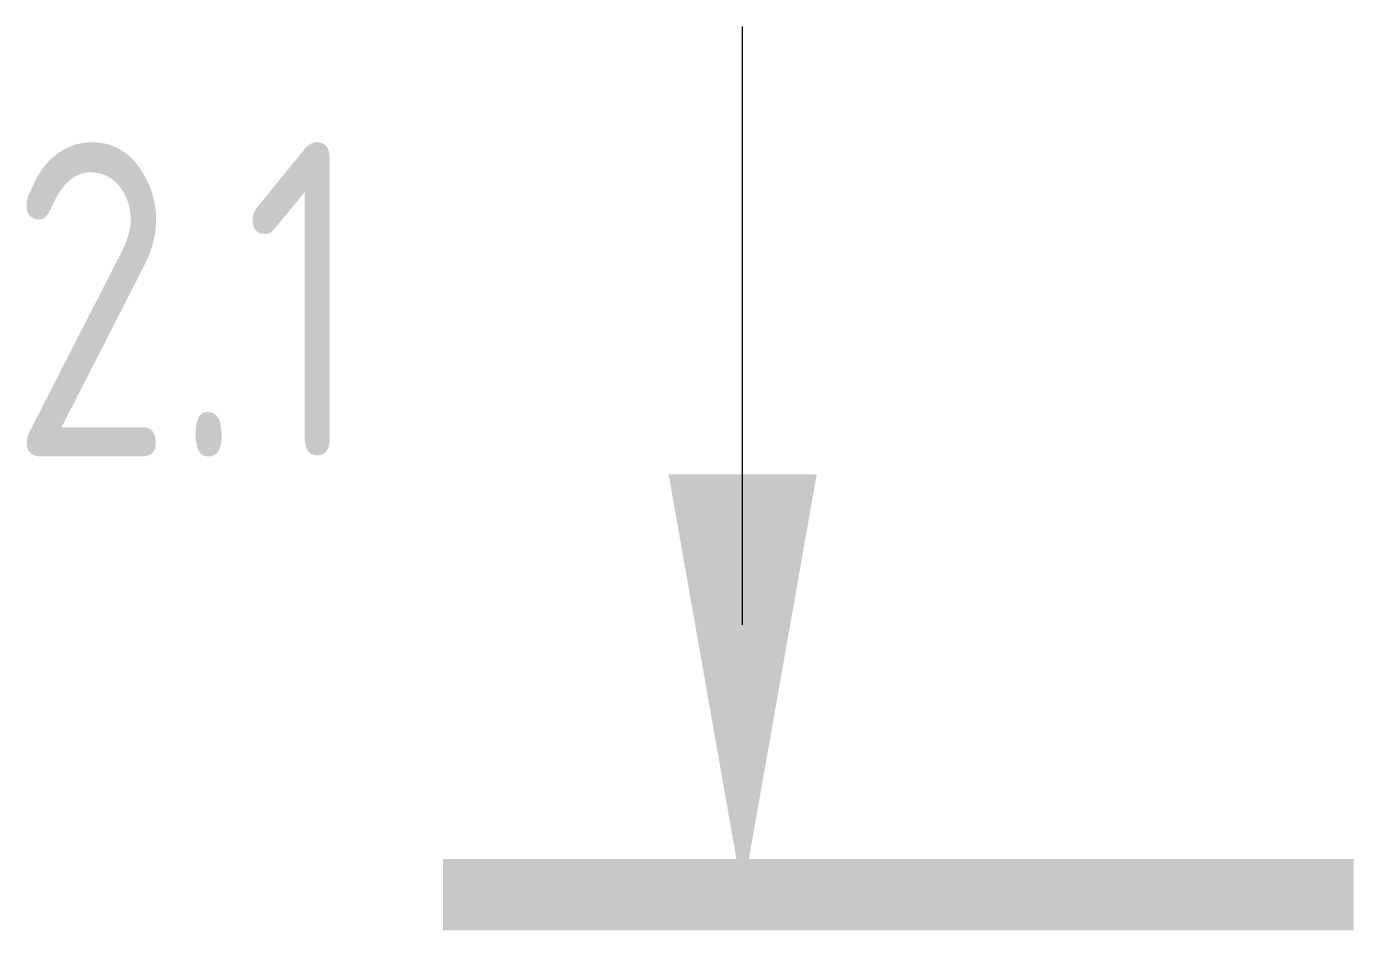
# Model space of a CAD drawing. Header units: millimetres. Extents: x -68946 to 690821, y -552984 to 293768.
# Drawn here: x 215990 to 217467, y 27379 to 28385 of the extents above; entities that cross this region are included whole.
import ezdxf

# ---------------------------------------------------------------- set-up
doc = ezdxf.new("R2010")
doc.units = ezdxf.units.MM
doc.linetypes.add('ADSK_Скрыто', pattern=[600, 300, -300])
doc.layers.add('G-____-____-SYMB', color=250, linetype='ADSK_Скрыто', lineweight=9)
doc.styles.add('GOST Common_2', font='', dxfattribs={"width": 0.8, "height": 350})
doc.styles.get('GOST Common_2').set_extended_font_data('GOST Common')

# ---------------------------------------------------------------- blocks, each defined once
blk = doc.blocks.new('Разрез - Номер вида сзади_3_5 мм-32550532-АР1_Маркировочный план 1 этажа С2и3')
at = {"layer": 'G-____-____-SYMB', "linetype": 'Continuous'}
for points in [[(9.798, 0.404), (9.798, -0.394), (-0.333, -0.394), (-0.333, 0.404)], [(2.176, -4.675), (3, 0), (3.824, -4.675)]]:
    blk.add_hatch(color=256, dxfattribs=at).paths.add_polyline_path(points)
at = {"layer": 'G-____-____-SYMB', "linetype": 'Continuous', "lineweight": 20}
blk.add_line((3, -3), (3, -9.663), dxfattribs=at)

msp = doc.modelspace()

# ---------------------------------------------------------------- block references
at = {"layer": 'G-____-____-SYMB', "linetype": 'Continuous', "lineweight": 40, "extrusion": (0, 0, -1), "xscale": 99.99999999999993, "yscale": 99.99999999999993, "zscale": 99.99999999999993, "rotation": 180}
msp.add_blockref('Разрез - Номер вида сзади_3_5 мм-32550532-АР1_Маркировочный план 1 этажа С2и3', (-216486.8789, 27418.9514), dxfattribs=at)

# ---------------------------------------------------------------- texts
at = {"layer": 'G-____-____-SYMB', "linetype": 'Continuous', "insert": (215970.8424, 28256.4581), "char_height": 350, "width": 513.08, "attachment_point": 1, "style": 'GOST Common_2'}
msp.add_mtext('2.1', dxfattribs=at)

doc.saveas('drawing.dxf')
